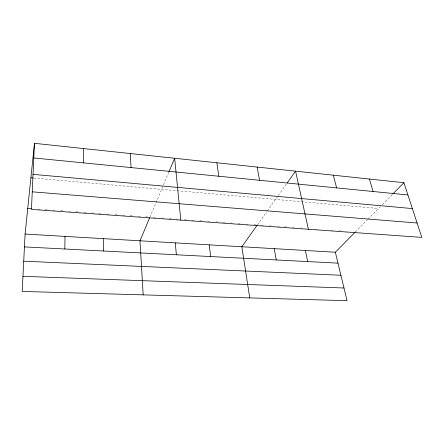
<?xml version="1.0" encoding="UTF-8"?>
<svg xmlns="http://www.w3.org/2000/svg" width="444" height="444" viewBox="0 0 444 444"><rect width="100%" height="100%" fill="white"/><g stroke="black" fill="none" stroke-linecap="round" stroke-linejoin="round"><path stroke-width="0.33" stroke-dasharray="2.22 1.67" d="M149.917 217.138L168.665 172.505M257.376 224.892L266.922 211.461M267.31 210.911L277.822 196.12M278.21 195.576L286.785 183.505M355.344 231.962L367.515 219.614M367.993 219.131L380.38 206.571M382.278 204.651L392.257 194.528M38.04 209.069L40.099 209.218M44.9 209.562L48.329 209.812M52.448 210.106L55.877 210.356M60.678 210.7L63.425 210.9M68.914 211.294L70.285 211.394M75.802 211.794L78.56 211.993M84.077 212.393L86.835 212.587M91.664 212.937L94.422 213.137M98.557 213.436L102.009 213.686M106.832 214.03L109.59 214.23M115.068 214.624L117.122 214.774M122.588 215.168L124.636 215.318M130.103 215.712L132.834 215.906M138.3 216.3L140.354 216.45M145.815 216.844L147.869 216.994M153.374 217.388L155.444 217.538M161.666 217.987L163.736 218.137M169.269 218.537L171.34 218.687M176.179 219.036L178.943 219.236M184.471 219.636L186.541 219.786M192.052 220.18L194.117 220.329M199.622 220.729L201.687 220.873M207.881 221.323L209.257 221.423M216.139 221.917L217.516 222.017M223.021 222.416L225.086 222.561M230.58 222.96L232.639 223.11M238.139 223.504L240.198 223.654M246.381 224.098L247.758 224.198M253.94 224.647L255.999 224.792M261.449 225.186L263.492 225.336M269.608 225.774L270.968 225.874M277.761 226.362L279.121 226.462M284.56 226.856L286.596 227.001M292.713 227.445L294.072 227.539M300.871 228.033L302.231 228.127M315.828 229.11L317.188 229.209M331.485 230.242L332.845 230.336M338.983 230.78L340.343 230.88M33.622 178.038L378.488 208.491"/><path stroke-width="0.67" d="M64.835 248.995L64.99 236.397M34.454 143.323L31.457 209.396L421.8 237.396L403.912 182.712L34.454 143.323L25.092 234.06L22.2 291.431L347.053 300.677L335.353 252.231L354.878 232.434M149.661 217.749L139.988 240.792L143.168 294.872M168.92 171.883L174.642 158.269L180.797 220.107M256.976 225.458L241.836 246.753L249.744 297.907M287.185 182.945L295.56 171.156L308.397 229.259M392.74 194.034L403.912 182.712M22.96 276.329L343.989 288.006M23.721 261.194L340.909 275.252M24.442 246.903L337.989 263.148M25.092 234.06L335.353 252.231M27.744 208.325L31.863 208.625M32.257 191.83L417.088 222.999M30.897 177.8L32.939 177.977M33.045 174.353L412.371 208.569M33.788 157.959L407.914 194.949M369.425 179.032L373.082 191.503M333.344 175.186L336.624 187.901M305.35 250.477L307.725 261.583M274.203 248.651L276.29 259.951M257.143 167.061L259.557 180.281M216.883 162.77L218.803 176.251M209.196 244.844L210.65 256.549M175.269 242.857L176.368 254.773M130.27 153.535L131.03 167.571M103.252 238.639L103.552 250.999M83.6 148.562L83.688 162.887"/></g></svg>
